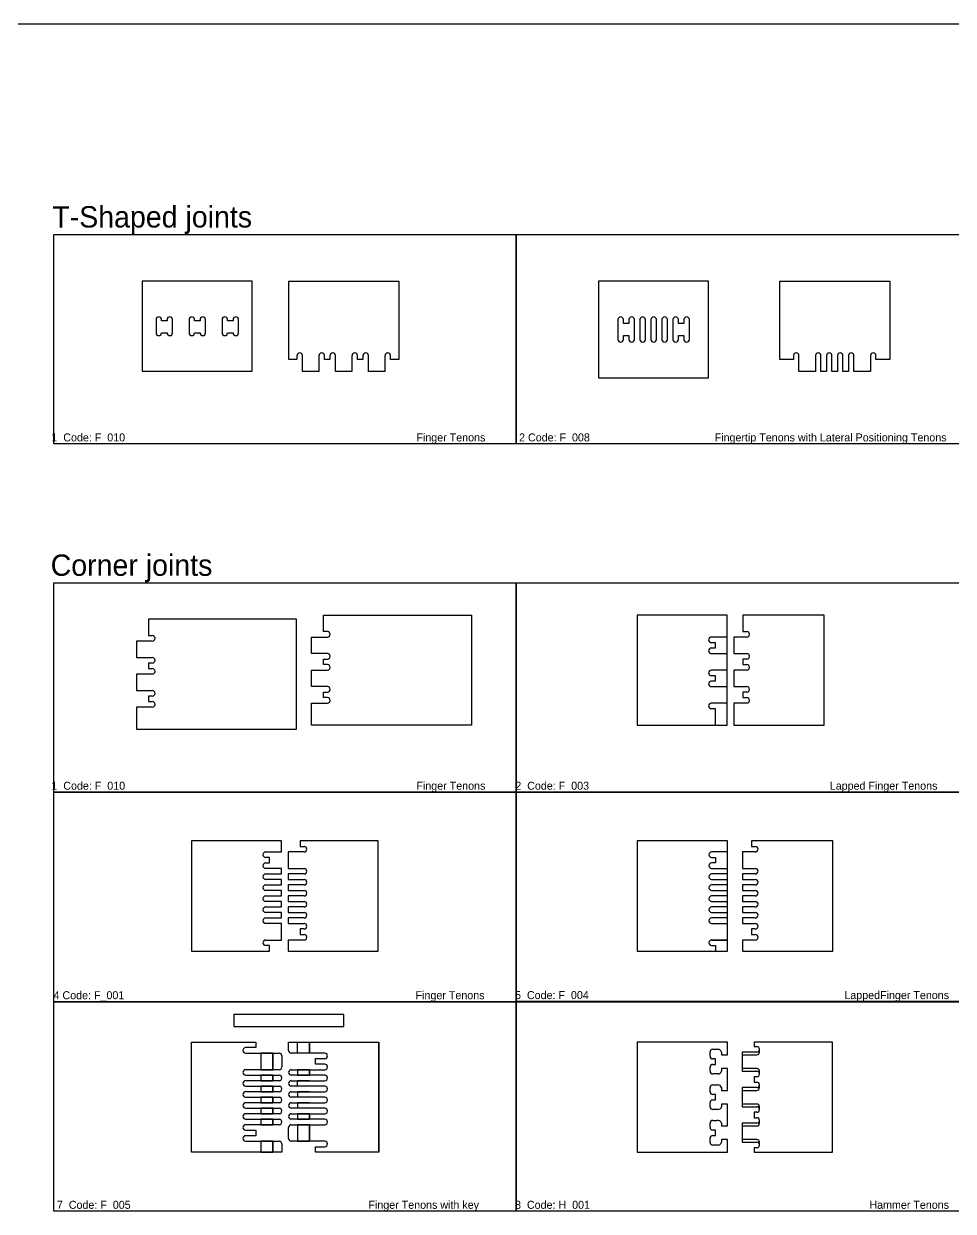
# Model space of a CAD drawing. Extents: x -5 to 6482, y 2 to 3133.
# Drawn here: x 1985 to 3380, y 1352 to 3133 of the extents above; entities that cross this region are included whole.
import ezdxf

# ---------------------------------------------------------------- set-up
doc = ezdxf.new("R2010")
doc.units = 0
doc.layers.get('0').update_dxf_attribs({"linetype": 'CONTINUOUS'})
for name, color, linetype in [('3MM_ENGRAVE', 5, 'CONTINUOUS'), ('CUT_18_MM', 7, 'CONTINUOUS'), ('ENGRAVE_13_5', 6, 'CONTINUOUS'), ('ENGRAVE_9MM', 3, 'CONTINUOUS'), ('TEXT', 9, 'CONTINUOUS')]:
    doc.layers.add(name, color=color, linetype=linetype)

# ---------------------------------------------------------------- blocks, each defined once
blk = doc.blocks.new('_U43')
at = {"layer": 'TEXT', "linetype": 'CONTINUOUS'}
blk.add_text('8  Code: H_001                                                                                              Hammer Tenons', height=12, dxfattribs=at).set_placement((9316.9, 1980.5))
blk = doc.blocks.new('_U42')
at = {"layer": 'TEXT', "linetype": 'CONTINUOUS'}
blk.add_text(' 7  Code: F_005                                                                                Finger Tenons with key', height=12, dxfattribs=at).set_placement((8625.2, 1980.5))
blk = doc.blocks.new('_U40')
at = {"layer": 'TEXT', "linetype": 'CONTINUOUS'}
blk.add_text('5  Code: F_004                                                                                      LappedFinger Tenons', height=12, dxfattribs=at).set_placement((9316.9, 2294.9))
blk = doc.blocks.new('_U39')
at = {"layer": 'TEXT', "linetype": 'CONTINUOUS'}
blk.add_text('4 Code: F_001                                                                                                  Finger Tenons', height=12, dxfattribs=at).set_placement((8624.6, 2294.7))
blk = doc.blocks.new('_U37')
at = {"layer": 'TEXT', "linetype": 'CONTINUOUS'}
blk.add_text('2  Code: F_003                                                                                 Lapped Finger Tenons', height=12, dxfattribs=at).set_placement((9317.3, 2608.8))
blk = doc.blocks.new('_U36')
at = {"layer": 'TEXT', "linetype": 'CONTINUOUS'}
blk.add_text('1  Code: F_010                                                                                                  Finger Tenons', height=12, dxfattribs=at).set_placement((8621.4, 2608.8))
blk = doc.blocks.new('_U35')
at = {"layer": 'TEXT', "linetype": 'CONTINUOUS'}
blk.add_text('Corner joints', height=32, dxfattribs=at).set_placement((8620.3, 2929.5))
blk = doc.blocks.new('_U31')
at = {"layer": 'TEXT', "linetype": 'CONTINUOUS'}
blk.add_text(' 2 Code: F_008                                          Fingertip Tenons with Lateral Positioning Tenons', height=12, dxfattribs=at).set_placement((9318.5, 3131))
blk = doc.blocks.new('_U30')
at = {"layer": 'TEXT', "linetype": 'CONTINUOUS'}
blk.add_text('1  Code: F_010                                                                                                  Finger Tenons', height=12, dxfattribs=at).set_placement((8621.4, 3131))
blk = doc.blocks.new('_U29')
at = {"layer": 'TEXT', "linetype": 'CONTINUOUS'}
blk.add_text('T-Shaped joints', height=32, dxfattribs=at).set_placement((8622.7, 3451.7))

msp = doc.modelspace()

# ---------------------------------------------------------------- linework, layer by layer
for p, q in [((11.4, 3132.7), (6482.4, 3132.7)), ((2030.6, 2816.8), (2723.8, 2816.8)), ((2030.6, 2502.8), (2030.6, 2816.8)), ((2723.8, 2816.8), (3417, 2816.8)), ((2723.8, 2502.8), (2723.8, 2816.8)), ((2723.8, 2816.8), (2723.8, 2502.8)), ((2723.8, 2502.8), (2030.6, 2502.8)), ((3417, 2502.8), (2723.8, 2502.8)), ((2030.6, 2294.5), (2723.8, 2294.5)), ((2030.6, 1980.6), (2030.6, 2294.5)), ((2723.8, 2294.5), (3417, 2294.5)), ((2723.8, 1980.6), (2723.8, 2294.5)), ((2723.8, 2294.5), (2723.8, 1980.6)), ((2723.8, 1980.6), (2030.6, 1980.6)), ((2030.6, 1980.4), (2723.8, 1980.4)), ((2030.6, 1666.5), (2030.6, 1980.4)), ((2723.8, 1980.6), (3417, 1980.6)), ((2723.8, 1666.7), (2723.8, 1980.6)), ((3417, 1980.6), (2723.8, 1980.6)), ((2723.8, 1980.4), (2723.8, 1666.5)), ((2723.8, 1666.5), (2030.6, 1666.5)), ((2030.6, 1666.3), (2723.8, 1666.3)), ((2030.6, 1352.3), (2030.6, 1666.3)), ((3417, 1666.7), (2723.8, 1666.7)), ((2723.8, 1666.3), (3417, 1666.3)), ((2723.8, 1352.3), (2723.8, 1666.3)), ((2723.8, 1666.3), (2723.8, 1352.3)), ((2723.8, 1352.3), (2030.6, 1352.3)), ((3417, 1352.3), (2723.8, 1352.3))]:
    msp.add_line(p, q)
at = {"layer": 'CUT_18_MM', "color": 7, "linetype": 'CONTINUOUS'}
for p, q in [((2328.2, 2746.7), (2163.2, 2746.7)), ((2163.2, 2746.7), (2163.2, 2611.7)), ((2328.2, 2611.7), (2328.2, 2746.7)), ((2382.9, 2629.2), (2382.9, 2746.7)), ((2382.9, 2746.7), (2547.9, 2746.7)), ((2547.9, 2746.7), (2547.9, 2629.2)), ((3012.7, 2746.7), (2847.7, 2746.7)), ((2847.7, 2746.7), (2847.7, 2601.7)), ((3012.7, 2601.7), (3012.7, 2746.7)), ((3119.3, 2629.2), (3119.3, 2746.7)), ((3119.3, 2746.7), (3284.3, 2746.7)), ((3284.3, 2746.7), (3284.3, 2629.2)), ((2183.8, 2689.2), (2183.8, 2669.3)), ((2192, 2687.4), (2192, 2689.2)), ((2200.3, 2689.2), (2200.3, 2687.4)), ((2208.5, 2669.3), (2208.5, 2689.2)), ((2233.3, 2689.2), (2233.3, 2669.3)), ((2241.5, 2687.4), (2241.5, 2689.2)), ((2249.8, 2689.2), (2249.8, 2687.4)), ((2258, 2669.3), (2258, 2689.2)), ((2282.8, 2689.2), (2282.8, 2669.3)), ((2291, 2687.4), (2291, 2689.2)), ((2299.3, 2689.2), (2299.3, 2687.4)), ((2307.5, 2669.3), (2307.5, 2689.2)), ((2876.6, 2689.1), (2876.6, 2659.4)), ((2884.9, 2683.2), (2884.9, 2689.1)), ((2893.1, 2689.1), (2893.1, 2683.2)), ((2901.4, 2659.4), (2901.4, 2689.1)), ((2909.6, 2689.1), (2909.6, 2659.4)), ((2917.9, 2659.4), (2917.9, 2689.1)), ((2926.1, 2689.1), (2926.1, 2659.4)), ((2934.4, 2659.4), (2934.4, 2689.1)), ((2942.6, 2689.1), (2942.6, 2659.4)), ((2950.9, 2659.4), (2950.9, 2689.1)), ((2959.1, 2689.1), (2959.1, 2659.4)), ((2967.4, 2683.2), (2967.4, 2689.1)), ((2975.6, 2689.1), (2975.6, 2683.2)), ((2983.9, 2659.4), (2983.9, 2689.1)), ((2200.3, 2687.4), (2192, 2687.4)), ((2249.8, 2687.4), (2241.5, 2687.4)), ((2299.3, 2687.4), (2291, 2687.4)), ((2893.1, 2683.2), (2884.9, 2683.2)), ((2975.6, 2683.2), (2967.4, 2683.2)), ((2192, 2669.3), (2192, 2669.4)), ((2192, 2669.4), (2200.3, 2669.4)), ((2200.3, 2669.4), (2200.3, 2669.3)), ((2241.5, 2669.3), (2241.5, 2669.4)), ((2241.5, 2669.4), (2249.8, 2669.4)), ((2249.8, 2669.4), (2249.8, 2669.3)), ((2291, 2669.3), (2291, 2669.4)), ((2291, 2669.4), (2299.3, 2669.4)), ((2299.3, 2669.4), (2299.3, 2669.3)), ((2884.9, 2659.4), (2884.9, 2665.2)), ((2884.9, 2665.2), (2893.1, 2665.2)), ((2893.1, 2665.2), (2893.1, 2659.4)), ((2967.4, 2659.4), (2967.4, 2665.2)), ((2967.4, 2665.2), (2975.6, 2665.2)), ((2975.6, 2665.2), (2975.6, 2659.4)), ((2395.2, 2635.1), (2395.2, 2629.2)), ((2403.5, 2611.2), (2403.5, 2635.1)), ((2428.2, 2635.1), (2428.2, 2611.2)), ((2436.5, 2629.2), (2436.5, 2635.1)), ((2444.7, 2635.1), (2444.7, 2629.2)), ((2453, 2611.2), (2453, 2635.1)), ((2477.7, 2635.1), (2477.7, 2611.2)), ((2486, 2629.2), (2486, 2635.1)), ((2494.2, 2635.1), (2494.2, 2629.2)), ((2502.5, 2611.2), (2502.5, 2635.1)), ((2527.2, 2635.1), (2527.2, 2611.2)), ((2535.5, 2629.2), (2535.5, 2635.1)), ((3140, 2635.1), (3140, 2629.2)), ((3148.2, 2611.2), (3148.2, 2635.1)), ((3173, 2635.1), (3173, 2611.2)), ((3181.2, 2611.2), (3181.2, 2635.1)), ((3189.5, 2635.1), (3189.5, 2611.2)), ((3197.7, 2611.2), (3197.7, 2635.1)), ((3206, 2635.1), (3206, 2611.2)), ((3214.2, 2611.2), (3214.2, 2635.1)), ((3222.5, 2635.1), (3222.5, 2611.2)), ((3230.7, 2611.2), (3230.7, 2635.1)), ((3255.5, 2635.1), (3255.5, 2611.2)), ((3263.7, 2629.2), (3263.7, 2635.1)), ((2395.2, 2629.2), (2382.9, 2629.2)), ((2444.7, 2629.2), (2436.5, 2629.2)), ((2494.2, 2629.2), (2486, 2629.2)), ((2547.9, 2629.2), (2535.5, 2629.2)), ((3140, 2629.2), (3119.3, 2629.2)), ((3284.3, 2629.2), (3263.7, 2629.2)), ((2163.2, 2611.7), (2328.2, 2611.7)), ((2428.2, 2611.2), (2403.5, 2611.2)), ((2477.7, 2611.2), (2453, 2611.2)), ((2527.2, 2611.2), (2502.5, 2611.2)), ((2847.7, 2601.7), (3012.7, 2601.7)), ((3173, 2611.2), (3148.2, 2611.2)), ((3189.5, 2611.2), (3181.2, 2611.2)), ((3206, 2611.2), (3197.7, 2611.2)), ((3222.5, 2611.2), (3214.2, 2611.2)), ((3255.5, 2611.2), (3230.7, 2611.2)), ((3040.5, 2246.2), (2905.5, 2246.2)), ((2905.5, 2246.2), (2905.5, 2081.2)), ((3040.5, 2081.2), (3040.5, 2246.2)), ((3186, 2246.2), (3064, 2246.2)), ((3064, 2246.2), (3064, 2221.4)), ((3186, 2081.2), (3186, 2246.2)), ((2172.4, 2240.2), (2172.4, 2215.4)), ((2394.4, 2240.2), (2172.4, 2240.2)), ((2394.4, 2075.2), (2394.4, 2240.2)), ((2172.4, 2215.4), (2178.2, 2215.4)), ((3069.9, 2213.2), (3050.5, 2213.2)), ((3050.5, 2213.2), (3050.5, 2188.4)), ((3064, 2221.4), (3069.9, 2221.4)), ((3069.9, 2221.4), (3069.9, 2221.4)), ((3069.9, 2213.2), (3069.9, 2213.2)), ((2178.2, 2207.2), (2154.4, 2207.2)), ((2154.4, 2207.2), (2154.4, 2182.4)), ((2154.4, 2182.4), (2178.2, 2182.4)), ((2178.2, 2174.2), (2172.4, 2174.2)), ((2172.4, 2174.2), (2172.4, 2165.9)), ((3050.5, 2188.4), (3069.9, 2188.4)), ((3069.9, 2180.2), (3064, 2180.2)), ((3064, 2180.2), (3064, 2171.9)), ((3069.9, 2188.4), (3069.9, 2188.4)), ((3069.9, 2180.2), (3069.9, 2180.2)), ((2178.2, 2157.7), (2154.4, 2157.7)), ((2154.4, 2157.7), (2154.4, 2132.9)), ((2172.4, 2165.9), (2178.2, 2165.9)), ((3069.9, 2163.7), (3050.5, 2163.7)), ((3050.5, 2163.7), (3050.5, 2138.9)), ((3064, 2171.9), (3069.9, 2171.9)), ((3069.9, 2171.9), (3069.9, 2171.9)), ((3069.9, 2163.7), (3069.9, 2163.7)), ((3050.5, 2138.9), (3069.9, 2138.9)), ((3069.9, 2138.9), (3069.9, 2138.9)), ((2154.4, 2132.9), (2178.2, 2132.9)), ((2178.2, 2124.7), (2172.4, 2124.7)), ((2172.4, 2124.7), (2172.4, 2116.4)), ((3069.9, 2130.7), (3064, 2130.7)), ((3064, 2130.7), (3064, 2122.4)), ((3064, 2122.4), (3069.9, 2122.4)), ((3069.9, 2130.7), (3069.9, 2130.7)), ((3069.9, 2122.4), (3069.9, 2122.4)), ((2178.2, 2108.2), (2154.4, 2108.2)), ((2154.4, 2108.2), (2154.4, 2075.2)), ((2172.4, 2116.4), (2178.2, 2116.4)), ((3069.9, 2114.2), (3050.5, 2114.2)), ((3050.5, 2114.2), (3050.5, 2081.2)), ((3069.9, 2114.2), (3069.9, 2114.2)), ((2154.4, 2075.2), (2394.4, 2075.2)), ((2905.5, 2081.2), (3040.5, 2081.2)), ((3050.5, 2081.2), (3186, 2081.2)), ((2372, 1907.5), (2237, 1907.5)), ((2237, 1907.5), (2237, 1742.5)), ((2372, 1891), (2372, 1907.5)), ((2517, 1907.5), (2400, 1907.5)), ((2400, 1907.5), (2400, 1899.2)), ((2517, 1742.5), (2517, 1907.5)), ((3041, 1907.5), (2905.5, 1907.5)), ((2905.5, 1907.5), (2905.5, 1742.5)), ((3041, 1742.5), (3041, 1907.5)), ((3076.9, 1907.5), (3076.9, 1899.2)), ((3198.9, 1907.5), (3076.9, 1907.5)), ((3198.9, 1742.5), (3198.9, 1907.5)), ((2348.2, 1891), (2372, 1891)), ((2405.9, 1891), (2382, 1891)), ((2382, 1891), (2382, 1866.2)), ((2400, 1899.2), (2405.9, 1899.2)), ((3082.7, 1891), (3063.4, 1891)), ((3063.4, 1891), (3063.4, 1866.2)), ((3076.9, 1899.2), (3082.7, 1899.2)), ((3082.7, 1899.2), (3082.7, 1899.2)), ((3082.7, 1891), (3082.7, 1891)), ((2354, 1882.7), (2348.2, 1882.7)), ((2348.2, 1874.5), (2354, 1874.5)), ((2354, 1874.5), (2354, 1882.7)), ((2372, 1866.2), (2348.2, 1866.2)), ((2348.2, 1858), (2372, 1858)), ((2372, 1858), (2372, 1866.2)), ((2382, 1866.2), (2405.9, 1866.2)), ((2405.9, 1858), (2382, 1858)), ((2382, 1858), (2382, 1849.7)), ((3063.4, 1866.2), (3082.7, 1866.2)), ((3082.7, 1858), (3063.4, 1858)), ((3063.4, 1858), (3063.4, 1849.7)), ((3082.7, 1866.2), (3082.7, 1866.2)), ((3082.7, 1858), (3082.7, 1858)), ((2372, 1849.7), (2348.2, 1849.7)), ((2348.2, 1841.5), (2372, 1841.5)), ((2372, 1841.5), (2372, 1849.7)), ((2382, 1849.7), (2405.9, 1849.7)), ((2405.9, 1841.5), (2382, 1841.5)), ((2382, 1841.5), (2382, 1833.2)), ((3063.4, 1849.7), (3082.7, 1849.7)), ((3082.7, 1841.5), (3063.4, 1841.5)), ((3063.4, 1841.5), (3063.4, 1833.2)), ((3082.7, 1849.7), (3082.7, 1849.7)), ((3082.7, 1841.5), (3082.7, 1841.5)), ((2372, 1833.2), (2348.2, 1833.2)), ((2348.2, 1825), (2372, 1825)), ((2372, 1816.7), (2348.2, 1816.7)), ((2372, 1825), (2372, 1833.2)), ((2372, 1808.5), (2372, 1816.7)), ((2382, 1833.2), (2405.9, 1833.2)), ((2405.9, 1825), (2382, 1825)), ((2382, 1825), (2382, 1816.7)), ((2382, 1816.7), (2405.9, 1816.7)), ((3063.4, 1833.2), (3082.7, 1833.2)), ((3082.7, 1825), (3063.4, 1825)), ((3063.4, 1825), (3063.4, 1816.7)), ((3063.4, 1816.7), (3082.7, 1816.7)), ((3082.7, 1833.2), (3082.7, 1833.2)), ((3082.7, 1825), (3082.7, 1825)), ((3082.7, 1816.7), (3082.7, 1816.7)), ((2348.2, 1808.5), (2372, 1808.5)), ((2372, 1800.2), (2348.2, 1800.2)), ((2372, 1792), (2372, 1800.2)), ((2405.9, 1808.5), (2382, 1808.5)), ((2382, 1808.5), (2382, 1800.2)), ((2382, 1800.2), (2405.9, 1800.2)), ((3082.7, 1808.5), (3063.4, 1808.5)), ((3063.4, 1808.5), (3063.4, 1800.2)), ((3063.4, 1800.2), (3082.7, 1800.2)), ((3082.7, 1808.5), (3082.7, 1808.5)), ((3082.7, 1800.2), (3082.7, 1800.2)), ((2348.2, 1792), (2372, 1792)), ((2372, 1783.7), (2348.2, 1783.7)), ((2372, 1759), (2372, 1783.7)), ((2405.9, 1792), (2382, 1792)), ((2382, 1792), (2382, 1783.7)), ((2382, 1783.7), (2405.9, 1783.7)), ((3082.7, 1792), (3063.4, 1792)), ((3063.4, 1792), (3063.4, 1783.7)), ((3063.4, 1783.7), (3082.7, 1783.7)), ((3082.7, 1792), (3082.7, 1792)), ((3082.7, 1783.7), (3082.7, 1783.7)), ((2405.9, 1775.5), (2400, 1775.5)), ((2400, 1775.5), (2400, 1767.2)), ((2400, 1767.2), (2405.9, 1767.2)), ((3082.7, 1775.5), (3076.9, 1775.5)), ((3076.9, 1775.5), (3076.9, 1767.2)), ((3076.9, 1767.2), (3082.7, 1767.2)), ((3082.7, 1775.5), (3082.7, 1775.5)), ((3082.7, 1767.2), (3082.7, 1767.2)), ((2348.2, 1759), (2372, 1759)), ((2354, 1750.7), (2348.2, 1750.7)), ((2354, 1742.5), (2354, 1750.7)), ((2405.9, 1759), (2382, 1759)), ((2382, 1759), (2382, 1742.5)), ((3082.7, 1759), (3063.4, 1759)), ((3063.4, 1759), (3063.4, 1742.5)), ((3082.7, 1759), (3082.7, 1759)), ((2237, 1742.5), (2354, 1742.5)), ((2382, 1742.5), (2517, 1742.5)), ((2905.5, 1742.5), (3041, 1742.5)), ((3063.4, 1742.5), (3198.9, 1742.5)), ((2237, 1440.8), (2237, 1605.8)), ((2237, 1605.8), (2333.5, 1605.8)), ((2333.5, 1605.8), (2333.5, 1597.6)), ((2382.5, 1593.5), (2382.5, 1605.8)), ((2382.5, 1605.8), (2518, 1605.8)), ((2518, 1605.8), (2518, 1440.8)), ((2518, 1440.8), (2518, 1605.8)), ((2518, 1605.8), (2518, 1440.8)), ((3041, 1605.8), (2905.5, 1605.8)), ((2905.5, 1605.8), (2905.5, 1440.8)), ((3041, 1586.9), (3041, 1605.8)), ((3080.8, 1605.8), (3080.8, 1599.2)), ((3198.3, 1605.8), (3080.8, 1605.8)), ((3198.3, 1440.8), (3198.3, 1605.8)), ((2333.5, 1597.6), (2318.2, 1597.6)), ((2318.2, 1597.6), (2318.2, 1597.6)), ((2318.2, 1589.3), (2318.2, 1589.3)), ((2318.2, 1589.3), (2368.4, 1589.3)), ((2372.5, 1585.2), (2372.5, 1568.7)), ((2382.5, 1593.5), (2382.5, 1593.5)), ((2436.9, 1589.3), (2386.7, 1589.3)), ((3014.8, 1584.8), (3014.8, 1591)), ((3014.8, 1591), (3014.8, 1591)), ((3014.8, 1584.8), (3014.8, 1584.8)), ((3018.9, 1595.1), (3018.9, 1595.1)), ((3018.9, 1595.1), (3026.4, 1595.1)), ((3026.4, 1595.1), (3026.4, 1595.1)), ((3032, 1591), (3032, 1591)), ((3032, 1591), (3032, 1586.9)), ((3032, 1586.9), (3041, 1586.9)), ((3084.9, 1591), (3062.8, 1591)), ((3062.8, 1591), (3062.8, 1586.9)), ((3062.8, 1586.9), (3062.8, 1566.4)), ((3080.8, 1599.2), (3084.9, 1599.2)), ((3084.9, 1599.2), (3084.9, 1599.2)), ((3084.9, 1591), (3084.9, 1591)), ((2423, 1572.8), (2423, 1581.1)), ((2423, 1581.1), (2436.9, 1581.1)), ((2436.9, 1572.8), (2423, 1572.8)), ((3014.8, 1562.3), (3014.8, 1568.4)), ((3014.8, 1568.4), (3014.8, 1568.4)), ((3023, 1580.7), (3018.9, 1580.7)), ((3018.9, 1580.7), (3018.9, 1580.7)), ((3018.9, 1572.5), (3018.9, 1572.5)), ((3018.9, 1572.5), (3023, 1572.5)), ((3023, 1572.5), (3023, 1580.7)), ((2368.4, 1564.6), (2318.2, 1564.6)), ((2318.2, 1556.3), (2368.4, 1556.3)), ((2386.7, 1564.6), (2436.9, 1564.6)), ((2436.9, 1556.3), (2386.7, 1556.3)), ((3014.8, 1562.3), (3014.8, 1562.3)), ((3026.4, 1558.2), (3018.9, 1558.2)), ((3018.9, 1558.2), (3018.9, 1558.2)), ((3026.4, 1558.2), (3026.4, 1558.2)), ((3041, 1566.4), (3032, 1566.4)), ((3032, 1566.4), (3032, 1562.3)), ((3032, 1562.3), (3032, 1562.3)), ((3041, 1533.6), (3041, 1566.4)), ((3062.8, 1566.4), (3062.8, 1562.3)), ((3062.8, 1562.3), (3084.9, 1562.3)), ((3084.9, 1554.1), (3080.8, 1554.1)), ((3080.8, 1554.1), (3080.8, 1545.9)), ((3084.9, 1562.3), (3084.9, 1562.3)), ((3084.9, 1554.1), (3084.9, 1554.1)), ((2368.4, 1548.1), (2318.2, 1548.1)), ((2318.2, 1539.8), (2368.4, 1539.8)), ((2368.4, 1531.6), (2318.2, 1531.6)), ((2386.7, 1548.1), (2436.9, 1548.1)), ((2436.9, 1539.8), (2386.7, 1539.8)), ((2386.7, 1531.6), (2436.9, 1531.6)), ((3014.8, 1531.5), (3014.8, 1537.7)), ((3014.8, 1537.7), (3014.8, 1537.7)), ((3018.9, 1541.8), (3026.4, 1541.8)), ((3032, 1537.7), (3032, 1533.6)), ((3032, 1533.6), (3041, 1533.6)), ((3084.9, 1537.7), (3062.8, 1537.7)), ((3062.8, 1537.7), (3062.8, 1533.6)), ((3062.8, 1533.6), (3062.8, 1513.1)), ((3080.8, 1545.9), (3084.9, 1545.9)), ((3084.9, 1545.9), (3084.9, 1545.9)), ((3084.9, 1537.7), (3084.9, 1537.7)), ((2318.2, 1523.3), (2368.4, 1523.3)), ((2368.4, 1515.1), (2318.2, 1515.1)), ((2436.9, 1523.3), (2386.7, 1523.3)), ((2386.7, 1515.1), (2436.9, 1515.1)), ((3014.8, 1509), (3014.8, 1515.1)), ((3014.8, 1515.1), (3014.8, 1515.1)), ((3023, 1527.4), (3018.9, 1527.4)), ((3018.9, 1519.2), (3018.9, 1519.2)), ((3018.9, 1519.2), (3023, 1519.2)), ((3023, 1519.2), (3023, 1527.4)), ((2318.2, 1506.8), (2368.4, 1506.8)), ((2368.4, 1498.6), (2318.2, 1498.6)), ((2436.9, 1506.8), (2386.7, 1506.8)), ((2386.7, 1498.6), (2436.9, 1498.6)), ((3014.8, 1509), (3014.8, 1509)), ((3026.4, 1504.9), (3018.9, 1504.9)), ((3018.9, 1504.9), (3018.9, 1504.9)), ((3026.4, 1504.9), (3026.4, 1504.9)), ((3041, 1513.1), (3032, 1513.1)), ((3032, 1513.1), (3032, 1509)), ((3041, 1480.3), (3041, 1513.1)), ((3062.8, 1513.1), (3062.8, 1509)), ((3062.8, 1509), (3084.9, 1509)), ((3084.9, 1500.8), (3080.8, 1500.8)), ((3080.8, 1500.8), (3080.8, 1492.6)), ((3084.9, 1509), (3084.9, 1509)), ((3084.9, 1500.8), (3084.9, 1500.8)), ((2318.2, 1490.3), (2368.4, 1490.3)), ((2368.4, 1482.1), (2318.2, 1482.1)), ((2382.5, 1461.5), (2382.5, 1478)), ((2436.9, 1490.3), (2386.7, 1490.3)), ((2386.7, 1482.1), (2436.9, 1482.1)), ((3014.8, 1478.2), (3014.8, 1484.4)), ((3014.8, 1484.4), (3014.8, 1484.4)), ((3014.8, 1478.2), (3014.8, 1478.2)), ((3018.9, 1488.5), (3018.9, 1488.5)), ((3018.9, 1488.5), (3024.9, 1488.5)), ((3024.9, 1488.5), (3024.9, 1488.5)), ((3032, 1484.4), (3032, 1484.4)), ((3032, 1484.4), (3032, 1480.3)), ((3032, 1480.3), (3041, 1480.3)), ((3084.9, 1484.4), (3062.8, 1484.4)), ((3062.8, 1484.4), (3062.8, 1480.3)), ((3062.8, 1480.3), (3062.8, 1459.8)), ((3080.8, 1492.6), (3084.9, 1492.6)), ((3084.9, 1492.6), (3084.9, 1492.6)), ((3084.9, 1484.4), (3084.9, 1484.4)), ((2318.2, 1473.8), (2333.5, 1473.8)), ((2333.5, 1465.6), (2318.2, 1465.6)), ((2333.5, 1473.8), (2333.5, 1465.6)), ((3014.8, 1455.7), (3014.8, 1461.8)), ((3014.8, 1461.8), (3014.8, 1461.8)), ((3023, 1474.1), (3018.9, 1474.1)), ((3018.9, 1474.1), (3018.9, 1474.1)), ((3018.9, 1465.9), (3018.9, 1465.9)), ((3018.9, 1465.9), (3023, 1465.9)), ((3023, 1465.9), (3023, 1474.1)), ((2318.2, 1457.3), (2368.4, 1457.3)), ((2372.5, 1453.2), (2372.5, 1440.8)), ((2436.9, 1457.3), (2386.7, 1457.3)), ((2423, 1440.8), (2423, 1449.1)), ((2423, 1449.1), (2436.9, 1449.1)), ((3014.8, 1455.7), (3014.8, 1455.7)), ((3026.4, 1451.6), (3018.9, 1451.6)), ((3018.9, 1451.6), (3018.9, 1451.6)), ((3026.4, 1451.6), (3026.4, 1451.6)), ((3041, 1459.8), (3032, 1459.8)), ((3032, 1459.8), (3032, 1455.7)), ((3032, 1455.7), (3032, 1455.7)), ((3041, 1440.8), (3041, 1459.8)), ((3062.8, 1459.8), (3062.8, 1455.7)), ((3062.8, 1455.7), (3084.9, 1455.7)), ((3084.9, 1447.5), (3080.8, 1447.5)), ((3080.8, 1447.5), (3080.8, 1440.8)), ((3084.9, 1455.7), (3084.9, 1455.7)), ((3084.9, 1447.5), (3084.9, 1447.5)), ((2372.5, 1440.8), (2237, 1440.8)), ((2518, 1440.8), (2423, 1440.8)), ((2905.5, 1440.8), (3041, 1440.8)), ((3080.8, 1440.8), (3198.3, 1440.8))]:
    msp.add_line(p, q, dxfattribs=at)
at = {"layer": 'CUT_18_MM'}
for p, q in [((2435.1, 2221.4), (2435.1, 2246.2)), ((2435.1, 2246.2), (2657.1, 2246.2)), ((2657.1, 2246.2), (2657.1, 2081.2)), ((2417.1, 2188.4), (2417.1, 2213.2)), ((2417.1, 2213.2), (2440.9, 2213.2)), ((2440.9, 2221.4), (2435.1, 2221.4)), ((2440.9, 2188.4), (2417.1, 2188.4)), ((2435.1, 2171.9), (2435.1, 2180.2)), ((2435.1, 2180.2), (2440.9, 2180.2)), ((2417.1, 2138.9), (2417.1, 2163.7)), ((2417.1, 2163.7), (2440.9, 2163.7)), ((2440.9, 2171.9), (2435.1, 2171.9)), ((2440.9, 2138.9), (2417.1, 2138.9)), ((2435.1, 2122.4), (2435.1, 2130.7)), ((2435.1, 2130.7), (2440.9, 2130.7)), ((2440.9, 2122.4), (2435.1, 2122.4)), ((2417.1, 2081.2), (2417.1, 2114.2)), ((2417.1, 2114.2), (2440.9, 2114.2)), ((2657.1, 2081.2), (2417.1, 2081.2))]:
    msp.add_line(p, q, dxfattribs=at)
at = {"layer": 'CUT_18_MM', "linetype": 'CONTINUOUS'}
for p, q in [((2465.6, 1647.4), (2300.6, 1647.4)), ((2300.6, 1647.4), (2300.6, 1629.4)), ((2465.6, 1629.4), (2465.6, 1647.4)), ((2300.6, 1629.4), (2465.6, 1629.4))]:
    msp.add_line(p, q, dxfattribs=at)
at = {"layer": 'CUT_18_MM', "color": 7, "linetype": 'CONTINUOUS'}
for centre, radius, start, end in [((2187.9, 2689.2), 4.12, 90, 180), ((2187.9, 2689.2), 4.12, 360, 90), ((2204.4, 2689.2), 4.12, 90, 180), ((2204.4, 2689.2), 4.12, 360, 90), ((2237.4, 2689.2), 4.12, 90, 180), ((2237.4, 2689.2), 4.12, 360, 90), ((2253.9, 2689.2), 4.12, 90, 180), ((2253.9, 2689.2), 4.12, 360, 90), ((2286.9, 2689.2), 4.12, 90, 180), ((2286.9, 2689.2), 4.12, 360, 90), ((2303.4, 2689.2), 4.12, 90, 180), ((2303.4, 2689.2), 4.12, 360, 90), ((2880.7, 2689.1), 4.12, 90, 180), ((2880.7, 2689.1), 4.12, 360, 90), ((2897.2, 2689.1), 4.12, 90, 180), ((2897.2, 2689.1), 4.12, 360, 90), ((2913.7, 2689.1), 4.12, 90, 180), ((2913.7, 2689.1), 4.12, 360, 90), ((2930.2, 2689.1), 4.12, 90, 180), ((2930.2, 2689.1), 4.12, 360, 90), ((2946.7, 2689.1), 4.12, 90, 180), ((2946.7, 2689.1), 4.12, 360, 90), ((2963.2, 2689.1), 4.12, 90, 180), ((2963.2, 2689.1), 4.12, 360, 90), ((2979.7, 2689.1), 4.12, 90, 180), ((2979.7, 2689.1), 4.12, 360, 90), ((2187.9, 2669.3), 4.12, 180, 270), ((2187.9, 2669.3), 4.12, 270, 0), ((2204.4, 2669.3), 4.12, 180, 270), ((2204.4, 2669.3), 4.12, 270, 0), ((2237.4, 2669.3), 4.12, 180, 270), ((2237.4, 2669.3), 4.12, 270, 0), ((2253.9, 2669.3), 4.12, 180, 270), ((2253.9, 2669.3), 4.12, 270, 0), ((2286.9, 2669.3), 4.12, 180, 270), ((2286.9, 2669.3), 4.12, 270, 0), ((2303.4, 2669.3), 4.12, 180, 270), ((2303.4, 2669.3), 4.12, 270, 0), ((2880.7, 2659.4), 4.12, 180, 270), ((2880.7, 2659.4), 4.12, 270, 0), ((2897.2, 2659.4), 4.12, 180, 270), ((2897.2, 2659.4), 4.12, 270, 0), ((2913.7, 2659.4), 4.12, 180, 270), ((2913.7, 2659.4), 4.12, 270, 0), ((2930.2, 2659.4), 4.12, 180, 270), ((2930.2, 2659.4), 4.12, 270, 0), ((2946.7, 2659.4), 4.12, 180, 270), ((2946.7, 2659.4), 4.12, 270, 0), ((2963.2, 2659.4), 4.12, 180, 270), ((2963.2, 2659.4), 4.12, 270, 0), ((2979.7, 2659.4), 4.12, 180, 270), ((2979.7, 2659.4), 4.12, 270, 0), ((2399.4, 2635.1), 4.12, 90, 180), ((2399.4, 2635.1), 4.12, 360, 90), ((2432.4, 2635.1), 4.12, 90, 180), ((2432.4, 2635.1), 4.12, 360, 90), ((2448.9, 2635.1), 4.12, 90, 180), ((2448.9, 2635.1), 4.12, 360, 90), ((2481.9, 2635.1), 4.12, 90, 180), ((2481.9, 2635.1), 4.12, 360, 90), ((2498.4, 2635.1), 4.12, 90, 180), ((2498.4, 2635.1), 4.12, 360, 90), ((2531.4, 2635.1), 4.12, 90, 180), ((2531.4, 2635.1), 4.12, 360, 90), ((3144.1, 2635.1), 4.12, 90, 180), ((3144.1, 2635.1), 4.12, 360, 90), ((3177.1, 2635.1), 4.12, 90, 180), ((3177.1, 2635.1), 4.12, 360, 90), ((3193.6, 2635.1), 4.12, 90, 180), ((3193.6, 2635.1), 4.12, 360, 90), ((3210.1, 2635.1), 4.12, 90, 180), ((3210.1, 2635.1), 4.12, 360, 90), ((3226.6, 2635.1), 4.12, 90, 180), ((3226.6, 2635.1), 4.12, 360, 90), ((3259.6, 2635.1), 4.12, 90, 180), ((3259.6, 2635.1), 4.12, 360, 90), ((2178.2, 2211.3), 4.12, 270, 90), ((3069.9, 2217.3), 4.12, 270, 90), ((2178.2, 2178.3), 4.12, 270, 90), ((3069.9, 2184.3), 4.12, 270, 90), ((2178.2, 2161.8), 4.12, 270, 90), ((3069.9, 2167.8), 4.12, 270, 90), ((3069.9, 2134.8), 4.12, 270, 90), ((2178.2, 2128.8), 4.12, 270, 90), ((3069.9, 2118.3), 4.12, 270, 90), ((2178.2, 2112.3), 4.12, 270, 90), ((2348.2, 1886.9), 4.12, 90, 270), ((2405.9, 1895.1), 4.12, 270, 90), ((3082.7, 1895.1), 4.12, 270, 90), ((2348.2, 1870.4), 4.12, 90, 270), ((2348.2, 1853.9), 4.12, 90, 270), ((2405.9, 1862.1), 4.12, 270, 90), ((3082.7, 1862.1), 4.12, 270, 90), ((2348.2, 1837.4), 4.12, 90, 270), ((2405.9, 1845.6), 4.12, 270, 90), ((3082.7, 1845.6), 4.12, 270, 90), ((2348.2, 1820.9), 4.12, 90, 270), ((2405.9, 1829.1), 4.12, 270, 90), ((2405.9, 1812.6), 4.12, 270, 90), ((3082.7, 1829.1), 4.12, 270, 90), ((3082.7, 1812.6), 4.12, 270, 90), ((2348.2, 1804.4), 4.12, 90, 270), ((2405.9, 1796.1), 4.12, 270, 90), ((3082.7, 1796.1), 4.12, 270, 90), ((2348.2, 1787.9), 4.12, 90, 270), ((2405.9, 1779.6), 4.12, 270, 90), ((3082.7, 1779.6), 4.13, 270, 90), ((2405.9, 1763.1), 4.12, 270, 90), ((3082.7, 1763.1), 4.12, 270, 90), ((2348.2, 1754.9), 4.12, 90, 270), ((2318.2, 1593.5), 4.12, 90, 270), ((2368.4, 1585.2), 4.12, 360, 90), ((2386.7, 1593.5), 4.12, 180, 270), ((2436.9, 1585.2), 4.12, 270, 90), ((3018.9, 1591), 4.1, 90, 180), ((3018.9, 1584.8), 4.1, 180, 270), ((3026.6, 1589.5), 5.61, 15.6145, 91.9666), ((3084.9, 1595.1), 4.1, 360, 90), ((3084.9, 1595.1), 4.1, 270, 0), ((2368.4, 1568.7), 4.12, 270, 0), ((2436.9, 1568.7), 4.12, 270, 90), ((3018.9, 1568.4), 4.1, 90, 180), ((2318.2, 1560.5), 4.12, 90, 270), ((2368.4, 1552.2), 4.12, 270, 90), ((2386.7, 1560.5), 4.12, 90, 270), ((2436.9, 1552.2), 4.13, 270, 90), ((3018.9, 1562.3), 4.1, 180, 270), ((3026.6, 1563.8), 5.61, 268.0334, 344.3855), ((3084.9, 1558.2), 4.1, 360, 90), ((3084.9, 1558.2), 4.1, 270, 0), ((2318.2, 1544), 4.12, 90, 270), ((2318.2, 1527.5), 4.12, 90, 270), ((2368.4, 1535.7), 4.12, 270, 90), ((2386.7, 1544), 4.12, 90, 270), ((2386.7, 1527.5), 4.12, 90, 270), ((2436.9, 1535.7), 4.12, 270, 90), ((3018.9, 1537.7), 4.1, 90, 180), ((3018.9, 1531.5), 4.1, 180, 270), ((3026.6, 1536.2), 5.61, 15.6145, 91.9666), ((3084.9, 1541.8), 4.1, 360, 90), ((3084.9, 1541.8), 4.1, 270, 0), ((2318.2, 1511), 4.12, 90, 270), ((2368.4, 1519.2), 4.12, 270, 90), ((2386.7, 1511), 4.12, 90, 270), ((2436.9, 1519.2), 4.12, 270, 90), ((3018.9, 1515.1), 4.1, 90, 180), ((2318.2, 1494.5), 4.12, 90, 270), ((2368.4, 1502.7), 4.12, 270, 90), ((2386.7, 1494.5), 4.12, 90, 270), ((2436.9, 1502.7), 4.12, 270, 90), ((3018.9, 1509), 4.1, 180, 270), ((3026.7, 1510.5), 5.59, 267.8751, 344.5438), ((3084.9, 1504.9), 4.1, 360, 90), ((3084.9, 1504.9), 4.1, 270, 0), ((2318.2, 1478), 4.12, 90, 270), ((2368.4, 1486.2), 4.12, 270, 90), ((2386.7, 1478), 4.12, 90, 180), ((2436.9, 1486.2), 4.12, 270, 90), ((3018.9, 1484.4), 4.1, 90, 180), ((3018.9, 1478.2), 4.1, 180, 270), ((3026.3, 1482.6), 6.06, 17.4101, 102.58), ((3084.9, 1488.5), 4.1, 360, 90), ((3084.9, 1488.5), 4.1, 270, 0), ((2318.2, 1461.5), 4.12, 90, 270), ((2386.7, 1461.5), 4.12, 180, 270), ((3018.9, 1461.8), 4.1, 90, 180), ((2368.4, 1453.2), 4.12, 360, 90), ((2436.9, 1453.2), 4.12, 270, 90), ((3018.9, 1455.7), 4.1, 180, 270), ((3026.6, 1457.2), 5.61, 268.0334, 344.3855), ((3084.9, 1451.6), 4.1, 360, 90), ((3084.9, 1451.6), 4.1, 270, 0)]:
    msp.add_arc(centre, radius, start, end, dxfattribs=at)
at = {"layer": 'CUT_18_MM'}
for centre, radius in [((2440.9, 2217.3), 4.12), ((2440.9, 2184.3), 4.12), ((2440.9, 2167.8), 4.12), ((2440.9, 2134.8), 4.13), ((2440.9, 2118.3), 4.12)]:
    msp.add_arc(centre, radius, 270, 90, dxfattribs=at)
at = {"layer": 'ENGRAVE_13_5', "linetype": 'CONTINUOUS'}
for p, q in [((3040.5, 2213.2), (3016.7, 2213.2)), ((3016.7, 2213.2), (3016.7, 2213.2)), ((3040.5, 2188.4), (3040.5, 2213.2)), ((3016.7, 2204.9), (3016.7, 2204.9)), ((3016.7, 2204.9), (3022.5, 2204.9)), ((3022.5, 2196.7), (3016.7, 2196.7)), ((3016.7, 2196.7), (3016.7, 2196.7)), ((3022.5, 2204.9), (3022.5, 2196.7)), ((3016.7, 2188.4), (3016.7, 2188.4)), ((3016.7, 2188.4), (3040.5, 2188.4)), ((3040.5, 2163.7), (3016.7, 2163.7)), ((3016.7, 2163.7), (3016.7, 2163.7)), ((3016.7, 2155.4), (3016.7, 2155.4)), ((3016.7, 2155.4), (3022.5, 2155.4)), ((3022.5, 2155.4), (3022.5, 2147.2)), ((3040.5, 2138.9), (3040.5, 2163.7)), ((3022.5, 2147.2), (3016.7, 2147.2)), ((3016.7, 2147.2), (3016.7, 2147.2)), ((3016.7, 2138.9), (3016.7, 2138.9)), ((3016.7, 2138.9), (3040.5, 2138.9)), ((3040.5, 2114.2), (3016.7, 2114.2)), ((3016.7, 2114.2), (3016.7, 2114.2)), ((3016.7, 2105.9), (3016.7, 2105.9)), ((3016.7, 2105.9), (3022.5, 2105.9)), ((3022.5, 2105.9), (3022.5, 2081.2)), ((3040.5, 2081.2), (3040.5, 2114.2)), ((3022.5, 2081.2), (3040.5, 2081.2)), ((3041, 1891), (3017.2, 1891)), ((3017.2, 1891), (3017.2, 1891)), ((3041, 1866.2), (3041, 1891)), ((3017.2, 1882.7), (3017.2, 1882.7)), ((3017.2, 1882.7), (3023, 1882.7)), ((3023, 1874.5), (3017.2, 1874.5)), ((3017.2, 1874.5), (3017.2, 1874.5)), ((3023, 1882.7), (3023, 1874.5)), ((3017.2, 1866.2), (3017.2, 1866.2)), ((3017.2, 1866.2), (3041, 1866.2)), ((3041, 1858), (3017.2, 1858)), ((3017.2, 1858), (3017.2, 1858)), ((3041, 1849.7), (3041, 1858)), ((3017.2, 1849.7), (3017.2, 1849.7)), ((3017.2, 1849.7), (3041, 1849.7)), ((3041, 1841.5), (3017.2, 1841.5)), ((3017.2, 1841.5), (3017.2, 1841.5)), ((3041, 1833.2), (3041, 1841.5)), ((3017.2, 1833.2), (3017.2, 1833.2)), ((3017.2, 1833.2), (3041, 1833.2)), ((3041, 1825), (3017.2, 1825)), ((3017.2, 1825), (3017.2, 1825)), ((3017.2, 1816.7), (3017.2, 1816.7)), ((3017.2, 1816.7), (3041, 1816.7)), ((3041, 1816.7), (3041, 1825)), ((3041, 1808.5), (3017.2, 1808.5)), ((3017.2, 1808.5), (3017.2, 1808.5)), ((3017.2, 1800.2), (3017.2, 1800.2)), ((3017.2, 1800.2), (3041, 1800.2)), ((3041, 1800.2), (3041, 1808.5)), ((3041, 1792), (3017.2, 1792)), ((3017.2, 1792), (3017.2, 1792)), ((3017.2, 1783.7), (3017.2, 1783.7)), ((3017.2, 1783.7), (3041, 1783.7)), ((3041, 1783.7), (3041, 1792)), ((3017.2, 1759), (3017.2, 1759)), ((3017.2, 1759), (3041, 1759)), ((3041, 1759), (3017.2, 1759)), ((3017.2, 1759), (3017.2, 1759)), ((3017.2, 1750.7), (3017.2, 1750.7)), ((3017.2, 1750.7), (3023, 1750.7)), ((3023, 1750.7), (3023, 1742.5)), ((3041, 1742.5), (3041, 1759)), ((3023, 1742.5), (3041, 1742.5))]:
    msp.add_line(p, q, dxfattribs=at)
for centre, radius in [((3016.7, 2209), 4.13), ((3016.7, 2192.5), 4.12), ((3016.7, 2159.5), 4.12), ((3016.7, 2143), 4.12), ((3016.7, 2110), 4.12), ((3017.2, 1886.9), 4.13), ((3017.2, 1870.4), 4.12), ((3017.2, 1853.9), 4.12), ((3017.2, 1837.4), 4.13), ((3017.2, 1820.9), 4.12), ((3017.2, 1804.4), 4.12), ((3017.2, 1787.9), 4.12), ((3017.2, 1754.9), 4.13), ((3017.2, 1754.9), 4.13), ((3017.2, 1754.9), 4.13)]:
    msp.add_arc(centre, radius, 90, 270, dxfattribs=at)
at = {"layer": 'ENGRAVE_9MM', "linetype": 'CONTINUOUS'}
for p, q in [((2396, 1589.3), (2396, 1605.8)), ((2396, 1605.8), (2414, 1605.8)), ((2414, 1589.3), (2414, 1605.8)), ((2414, 1605.8), (2414, 1589.3)), ((2359, 1589.3), (2341, 1589.3)), ((2341, 1589.3), (2341, 1564.6)), ((2359, 1564.6), (2359, 1589.3)), ((2359, 1589.3), (2359, 1564.6)), ((2414, 1589.3), (2396, 1589.3)), ((3084.9, 1591), (3062.8, 1591)), ((3062.8, 1591), (3062.8, 1586.9)), ((3062.8, 1586.9), (3084.9, 1586.9)), ((3084.9, 1591), (3084.9, 1591)), ((3084.9, 1586.9), (3084.9, 1586.9)), ((3089, 1591), (3089, 1595.1)), ((3089, 1595.1), (3089, 1595.1)), ((3089, 1591), (3089, 1591)), ((2341, 1564.6), (2359, 1564.6)), ((2359, 1556.3), (2341, 1556.3)), ((2341, 1556.3), (2341, 1548.1)), ((2359, 1548.1), (2359, 1556.3)), ((2359, 1556.3), (2359, 1548.1)), ((3084.9, 1566.4), (3062.8, 1566.4)), ((3062.8, 1566.4), (3062.8, 1562.3)), ((3062.8, 1562.3), (3084.9, 1562.3)), ((3084.9, 1566.4), (3084.9, 1566.4)), ((3084.9, 1562.3), (3084.9, 1562.3)), ((3089, 1562.3), (3089, 1562.3)), ((3089, 1558.2), (3089, 1562.3)), ((2341, 1548.1), (2359, 1548.1)), ((2359, 1539.8), (2341, 1539.8)), ((2341, 1539.8), (2341, 1531.6)), ((2341, 1531.6), (2359, 1531.6)), ((2359, 1531.6), (2359, 1539.8)), ((2359, 1539.8), (2359, 1531.6)), ((2414, 1531.6), (2396, 1531.6)), ((2396, 1531.6), (2396, 1523.3)), ((3084.9, 1537.7), (3062.8, 1537.7)), ((3062.8, 1537.7), (3062.8, 1533.6)), ((3062.8, 1533.6), (3084.9, 1533.6)), ((3084.9, 1537.7), (3084.9, 1537.7)), ((3084.9, 1533.6), (3084.9, 1533.6)), ((3089, 1537.7), (3089, 1541.8)), ((3089, 1541.8), (3089, 1541.8)), ((3089, 1537.7), (3089, 1537.7)), ((2359, 1523.3), (2341, 1523.3)), ((2341, 1523.3), (2341, 1515.1)), ((2341, 1515.1), (2359, 1515.1)), ((2359, 1515.1), (2359, 1523.3)), ((2359, 1523.3), (2359, 1515.1)), ((2414, 1515.1), (2396, 1515.1)), ((2396, 1515.1), (2396, 1506.8)), ((2341, 1498.6), (2340.8, 1498.6)), ((2340.8, 1498.6), (2359, 1498.6)), ((2359, 1506.8), (2341, 1506.8)), ((2341, 1506.8), (2341, 1498.6)), ((2359, 1498.6), (2359, 1506.8)), ((2359, 1506.8), (2359, 1498.6)), ((2414, 1498.6), (2396, 1498.6)), ((2396, 1498.6), (2396, 1490.3)), ((2414, 1490.3), (2414, 1498.6)), ((2414, 1498.6), (2414, 1490.3)), ((3084.9, 1513.1), (3062.8, 1513.1)), ((3062.8, 1513.1), (3062.8, 1509)), ((3062.8, 1509), (3084.9, 1509)), ((3084.9, 1513.1), (3084.9, 1513.1)), ((3084.9, 1509), (3084.9, 1509)), ((3089, 1504.9), (3089, 1509)), ((3089, 1509), (3089, 1509)), ((3089, 1504.9), (3089, 1504.9)), ((2359, 1490.3), (2341, 1490.3)), ((2341, 1490.3), (2341, 1482.1)), ((2341, 1482.1), (2359, 1482.1)), ((2359, 1482.1), (2359, 1490.3)), ((2359, 1490.3), (2359, 1482.1)), ((2396, 1490.3), (2414, 1490.3)), ((2414, 1482.1), (2396, 1482.1)), ((2396, 1482.1), (2396, 1457.3)), ((2414, 1457.3), (2414, 1482.1)), ((2414, 1482.1), (2414, 1457.3)), ((3084.9, 1484.4), (3062.8, 1484.4)), ((3062.8, 1484.4), (3062.8, 1480.3)), ((3062.8, 1480.3), (3084.9, 1480.3)), ((3084.9, 1484.4), (3084.9, 1484.4)), ((3084.9, 1480.3), (3084.9, 1480.3)), ((3089, 1484.4), (3089, 1488.5)), ((3089, 1488.5), (3089, 1488.5)), ((3089, 1484.4), (3089, 1484.4)), ((2359, 1457.3), (2341, 1457.3)), ((2341, 1457.3), (2341, 1440.8)), ((2359, 1440.8), (2359, 1457.3)), ((2359, 1457.3), (2359, 1440.8)), ((2396, 1457.3), (2414, 1457.3)), ((3084.9, 1459.8), (3062.8, 1459.8)), ((3062.8, 1459.8), (3062.8, 1455.7)), ((3062.8, 1455.7), (3084.9, 1455.7)), ((3084.9, 1459.8), (3084.9, 1459.8)), ((3084.9, 1455.7), (3084.9, 1455.7)), ((3089, 1451.6), (3089, 1455.7)), ((3089, 1455.7), (3089, 1455.7)), ((3089, 1451.6), (3089, 1451.6)), ((2341, 1440.8), (2359, 1440.8))]:
    msp.add_line(p, q, dxfattribs=at)
at = {"layer": 'ENGRAVE_9MM'}
for p, q in [((2414, 1564.6), (2396, 1564.6)), ((2396, 1564.6), (2396, 1556.3)), ((2396, 1556.3), (2414, 1556.3)), ((2414, 1556.3), (2414, 1564.6)), ((2414, 1564.6), (2414, 1556.3)), ((2396, 1539.8), (2396, 1548.1)), ((2414, 1548.1), (2396, 1548.1)), ((2414, 1539.8), (2396, 1539.8)), ((2414, 1523.3), (2396, 1523.3)), ((2414, 1506.8), (2396, 1506.8))]:
    msp.add_line(p, q, dxfattribs=at)
at = {"layer": 'ENGRAVE_9MM', "linetype": 'CONTINUOUS'}
for centre, start, end in [((3084.9, 1595.1), 270, 0), ((3084.9, 1591), 270, 0), ((3084.9, 1562.3), 360, 90), ((3084.9, 1558.2), 359.8786, 90.0648), ((3084.9, 1541.8), 270, 0), ((3084.9, 1537.7), 270, 0), ((3084.9, 1509), 360, 90), ((3084.9, 1504.9), 360, 90), ((3084.9, 1488.5), 270, 0), ((3084.9, 1484.4), 270, 0), ((3084.9, 1455.7), 360, 90), ((3084.9, 1451.6), 360, 90)]:
    msp.add_arc(centre, 4.1, start, end, dxfattribs=at)

# ---------------------------------------------------------------- block references
at = {"layer": '3MM_ENGRAVE'}
for name in ['_U29', '_U30', '_U31', '_U35', '_U36', '_U37', '_U39', '_U40', '_U42', '_U43']:
    msp.add_blockref(name, (-6594.6, -624.5), dxfattribs=at)

doc.saveas('drawing.dxf')
